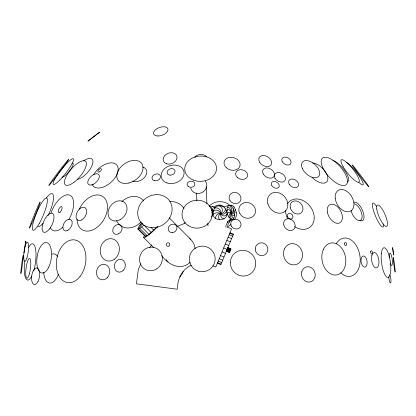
<?xml version="1.0" encoding="UTF-8"?>
<svg xmlns="http://www.w3.org/2000/svg" width="416" height="416" viewBox="0 0 416 416"><rect width="100%" height="100%" fill="white"/><g stroke="black" fill="none" stroke-linecap="round" stroke-linejoin="round"><path stroke-width="0.62" d="M157.212 226.777L148.944 234.317L147.098 235.633L145.122 236.319L137.831 229.024L138.518 227.053L141.69 222.94M224.276 207.428A7.316 7.004 58.4 0 0 214.37 208.224C206.367 224.754 235.877 222.399 224.292 207.428M232.17 219.508C227.479 218.265 226.361 211.817 227.23 207.641A7.316 3.624 76.8 0 1 232.357 207.23C234.51 210.584 235.997 215.894 233.059 219.19L229.533 220.126L230.396 219.814L228.686 220.813L227.266 222.29L227.656 221.738L226.07 225.482M225.878 227.261L225.914 226.054M211.588 217.012C213.486 214.162 213.444 210.064 211.25 207.376A7.316 5.85 -82 0 0 209.108 205.878M227.666 225.914L228.285 223.616L229.403 221.598L229.013 222.149L230.433 220.672L232.149 219.674M140.722 263.791L138.304 269.625L136.432 283.842L177.341 289.229C177.362 279.547 181.964 269.22 191.277 265.283M230.963 248.888L229.481 252.47L226.184 251.103M149.448 247.853L151.757 244.842M234.811 219.05C237.749 215.753 236.252 210.454 234.114 207.09A7.316 3.624 76.8 0 0 230.251 205.54M137.831 229.024L139.802 228.337L143.915 225.165L151.211 232.461M190.18 262.304C180.539 271.222 168.428 264.815 161.751 255.694M195.057 156.79C198.203 153.66 203.627 153.66 206.773 156.79M194.901 157.477L195.312 157.3M177.502 226.325L184.506 223.423M224.281 206.674L229.393 205.364A4.597 2.278 76.8 0 1 231.561 208.998A4.597 2.278 76.8 0 1 231.348 213.304A3.692 1.83 76.8 0 0 230.537 215.961A3.692 1.83 76.8 0 0 231.702 219.43M233.917 219.367L234.338 219.216M212.056 206.648L213.938 206.887M226.975 227.001L231.582 228.909L215.79 267.03L212.852 265.814M229.996 232.736L233.454 234.172L220.839 264.638L217.376 263.203M229.778 233.262L233.241 234.692M229.148 234.785L232.606 236.22M228.145 237.214L231.603 238.644M226.834 240.365L230.298 241.8M225.316 244.036L228.774 245.471M227.666 247.52L230.937 248.96M227.557 247.796L230.854 249.158M227.427 248.097L230.724 249.465M227.276 248.472L230.568 249.839M227.105 248.888L230.402 250.25M223.688 247.972L230.225 250.676M226.751 249.74L230.048 251.108M226.58 250.151L229.876 251.519M226.424 250.526L229.72 251.893M226.299 250.832L229.596 252.195M226.216 251.035L229.512 252.398M222.056 251.904L225.519 253.339M220.537 255.575L223.995 257.01M219.227 258.731L222.69 260.161M218.223 261.154L221.686 262.59M217.594 262.683L221.052 264.113M211.583 206.144L214.583 207.709M189.706 238.55C192.764 241.041 194.813 244.889 195.114 248.83M169.099 217.724L190.658 239.278M151.008 227.448L153.743 230.183M141.653 227.022L148.944 234.317M139.802 228.337L147.098 235.633M145.792 236.314L138.502 229.018A8.71 1.139 -45 0 1 142.828 223.548M143.749 237.692L153.624 247.567M166.176 259.568L167.996 261.94M205.348 181.038C211.874 190.684 194.844 199.576 190.705 188.131M206.123 186.68L206.929 203.627M207.865 223.366L207.99 225.956M196.498 192.993L196.877 201.006M226.47 210.47A4.04 3.869 58.4 0 1 220.771 213.704A4.711 4.514 58.4 0 0 215.53 218.286M225.571 208.811A5.73 5.486 58.4 0 1 220.771 213.704A3.692 3.536 58.4 0 0 219.856 219.929M212.924 211.562A4.701 4.503 58.4 0 1 220.771 213.704A3.437 3.292 58.4 0 0 226.892 214.152M213.117 214.318A6.952 6.656 58.4 0 1 220.771 213.704A3.702 3.546 58.4 0 0 224.125 218.738M214.37 208.224A4.659 4.462 58.4 0 1 220.771 213.704A4.597 4.404 58.4 0 0 219.092 205.738M214.318 207.022A7.316 7.004 58.4 0 1 223.818 206.679M235.243 209.706A4.701 2.33 76.8 0 1 235.68 210.184M235.908 212.566A6.952 3.448 76.8 0 1 236.278 212.909M233.646 206.908A4.659 2.309 76.8 0 1 234.114 207.09M230.844 205.624A4.597 2.278 76.8 0 1 231.145 205.223M233.927 210.324A4.04 2.002 76.8 0 1 231.348 213.304A4.711 2.335 76.8 0 0 229.195 217.641M233.23 208.645A5.73 2.839 76.8 0 1 231.348 213.304A3.702 1.836 76.8 0 0 233.797 218.41M226.912 210.886A4.701 2.33 76.8 0 1 229.096 209.758A4.701 2.33 76.8 0 1 231.348 213.304A3.437 1.706 76.8 0 0 233.236 215.67A3.437 1.706 76.8 0 0 234.645 213.985M227.386 213.626A6.952 3.448 76.8 0 1 231.348 213.304A4.659 2.309 76.8 0 0 229.887 208.536A4.659 2.309 76.8 0 0 227.23 207.641M212.779 210.475A4.04 3.234 -82 0 1 211.796 212.914M212.186 208.79A5.73 4.586 -82 0 1 211.619 210.61M212.789 214.193A3.437 2.751 -82 0 1 212.061 215.218M144.534 235.44A15.772 2.059 -45 0 0 146 236.907L150.686 233.298A16.141 2.106 -45 0 0 157.804 226.554M139.833 225.202A9.032 1.18 -45 0 1 141.596 223.46M383.464 223.959A13.036 2.657 67.2 0 1 379.142 223.262A13.036 2.657 67.2 0 1 372.476 206.289A13.036 2.657 67.2 0 1 376.678 206.69M353.954 202.29A10.145 4.368 65.1 0 1 363.152 212.098A10.145 4.368 65.1 0 1 359.939 220.376M324.542 170.555A12.73 6.874 44 0 1 325.749 182.614A12.73 6.874 44 0 1 312.005 177.206M312.593 162.942A12.73 6.874 44 0 1 324.204 170.134M346.263 162.417A14.149 2.48 52 0 1 360.433 177.965A14.149 2.48 52 0 1 358.66 182.192M332.805 160.482A13.806 5.112 49.3 0 1 345.228 171.304A13.806 5.112 49.3 0 1 347.256 182.042M354.422 203.804A9.157 4.524 64.1 0 1 361.764 213.684A9.157 4.524 64.1 0 1 358.41 220.454A9.157 4.524 64.1 0 1 351.073 210.579M389.288 257.696A6.235 1.362 82.4 0 1 390.681 253.661A6.235 1.362 82.4 0 1 392.397 262.808A6.235 1.362 82.4 0 1 390.406 263.666M389.626 274.789A4.207 0.92 82.4 0 1 390.972 280.155A4.207 0.92 82.4 0 1 390.047 282.672A4.207 0.92 82.4 0 1 388.861 276.869M336.242 243.766A19.391 13.047 79.9 0 1 354.281 242.83A19.391 13.047 79.9 0 1 358.358 269.24A19.391 13.047 79.9 0 1 340.725 272.808M287.513 203.7A16.463 12.875 52.4 0 1 306.441 202.618A16.463 12.875 52.4 0 1 312.957 223.501A16.463 12.875 52.4 0 1 294.684 226.663M287.513 218.504A16.463 12.875 52.4 0 1 285.594 210.626M24.43 249.803A7.077 0.276 -82.6 0 1 25.75 241.233A7.077 0.276 -82.6 0 1 25.438 246.236M24.092 252.954A7.077 0.276 -82.6 0 1 24.362 250.385M72.426 163.072A8.897 2.101 -51.5 0 1 69.852 170.524A8.897 2.101 -51.5 0 1 61.953 177.091M46.322 198.037A17.753 4.878 -66.7 0 1 53.518 196.342A17.753 4.878 -66.7 0 1 47.908 215.779M43.082 223.345A17.753 4.878 -66.7 0 1 38.028 226.216M28.491 247.749A18.314 5.392 -82.2 0 1 35.381 248.134A18.314 5.392 -82.2 0 1 33.712 270.967M31.756 276.094A18.314 5.392 -82.2 0 1 25.646 278.112A18.314 5.392 -82.2 0 1 24.799 261.108M83.658 160.909A13.317 5.658 -48 0 1 92.456 164.393A13.317 5.658 -48 0 1 77.698 179.384M50.934 213.184A19.536 9.646 -64.1 0 1 69.503 195.073A19.536 9.646 -64.1 0 1 68.884 219.471M62.837 227.204A19.536 9.646 -64.1 0 1 50.357 227.666M52.01 254.077A14.732 7.8 -81.2 0 1 57.611 256.532M58.401 274.102A14.732 7.8 -81.2 0 1 49.613 283.052A14.732 7.8 -81.2 0 1 43.748 272.21M142.537 167.029A9.277 6.536 -31.5 0 1 145.288 176.446A9.277 6.536 -31.5 0 1 132.688 181.074M93.621 174.762A15.813 9.246 -41.7 0 1 110.193 162.906A15.813 9.246 -41.7 0 1 117.749 172.292M117.588 172.822A15.813 9.246 -41.7 0 1 104.64 186.524A15.813 9.246 -41.7 0 1 92.035 184.241M79.342 209.16A19.562 13.291 -58.8 0 1 104.094 197.595A19.562 13.291 -58.8 0 1 97.526 227.006A19.562 13.291 -58.8 0 1 77.069 219.315M121.857 201.583A17.061 13.972 -48.6 0 1 143.51 200.658M141.05 221.92A17.061 13.972 -48.6 0 1 116.6 220.568M185.136 222.3A17.519 15.808 -28.2 0 1 184.621 223.449M169.806 201.5A17.519 15.808 -28.2 0 1 184.023 208.416M183.212 271.445A15.839 15.319 -59.4 0 1 179.754 276.91M230.984 224.276A14.565 13.463 5.5 0 1 227.557 226.829M209.316 205.977A14.565 13.463 5.5 0 1 230.339 205.644M392.642 247.733L393.598 254.982L392.642 247.733M88.228 140.878L87.948 141.154L99.616 132.163L88.228 140.878M327.366 211.988A10.369 6.505 60.8 0 0 339.877 222.81A10.369 6.505 60.8 0 0 337.204 206.487A10.369 6.505 60.8 0 0 327.366 211.988M355.737 170.232A13.733 0.432 52.7 0 0 368.768 186.774A13.733 0.432 52.7 0 0 356.902 170.524A13.733 0.432 52.7 0 0 355.737 170.232M376.75 209.05A11.606 3.188 66.7 0 0 385.736 226.32A11.606 3.188 66.7 0 0 383.708 211.723A11.606 3.188 66.7 0 0 376.75 209.05M343.034 166.494A14.149 3.344 51.5 0 0 358.738 182.125A14.149 3.344 51.5 0 0 348.592 164.206A14.149 3.344 51.5 0 0 343.034 166.494M322.878 167.955A17.789 7.561 48 0 0 345.675 185.032A17.789 7.561 48 0 0 334.396 161.252A17.789 7.561 48 0 0 322.878 167.955M302.338 168.532A10.821 6.328 41.7 0 0 318.053 176.935A10.821 6.328 41.7 0 0 311.402 162.058A10.821 6.328 41.7 0 0 302.338 168.532M335.234 198.307A12.069 8.2 58.8 0 0 350.236 211.281A12.069 8.2 58.8 0 0 348.197 192.374A12.069 8.2 58.8 0 0 335.234 198.307M259.631 162.235A6.958 4.904 31.5 0 0 270.826 165.142A6.958 4.904 31.5 0 0 265.231 155.771A6.958 4.904 31.5 0 0 259.631 162.235M282.381 161.907A5.023 3.541 31.5 0 0 290.467 164.008A5.023 3.541 31.5 0 0 286.421 157.238A5.023 3.541 31.5 0 0 282.381 161.907M275.075 178.344A6.032 4.248 31.5 0 0 284.783 180.866A6.032 4.248 31.5 0 0 279.926 172.739A6.032 4.248 31.5 0 0 275.075 178.344M263.297 174.091A6.474 4.56 31.5 0 0 273.712 176.878A6.474 4.56 31.5 0 0 268.59 168.147A6.474 4.56 31.5 0 0 263.297 174.091M271.83 185.588A4.306 3.032 31.5 0 0 278.756 187.387A4.306 3.032 31.5 0 0 275.293 181.589A4.306 3.032 31.5 0 0 271.83 185.588M289.24 184.267A5.413 3.812 31.5 0 0 297.95 186.529A5.413 3.812 31.5 0 0 293.597 179.239A5.413 3.812 31.5 0 0 289.24 184.267M226.366 167.742A8.195 6.36 16.2 0 0 239.86 166.322A8.195 6.36 16.2 0 0 229.98 157.326A8.195 6.36 16.2 0 0 226.366 167.742M237.349 177.502A6.146 4.774 16.2 0 0 247.473 176.436A6.146 4.774 16.2 0 0 240.063 169.692A6.146 4.774 16.2 0 0 237.349 177.502M287.456 216.367A3.099 2.538 48.6 0 0 292.141 218.566A3.099 2.538 48.6 0 0 290.888 213.611A3.099 2.538 48.6 0 0 287.456 216.367M290.326 207.912A7.14 5.845 48.6 0 0 301.106 212.976A7.14 5.845 48.6 0 0 298.22 201.562A7.14 5.845 48.6 0 0 290.326 207.912M267.79 203.466A11.3 9.251 48.6 0 0 284.856 211.484A11.3 9.251 48.6 0 0 280.28 193.419A11.3 9.251 48.6 0 0 267.79 203.466M283.79 225.056A6.443 5.278 48.6 0 0 293.524 229.627A6.443 5.278 48.6 0 0 290.919 219.326A6.443 5.278 48.6 0 0 283.79 225.056M284.461 248.94A10.728 9.417 74.3 0 0 293.654 264.904A10.728 9.417 74.3 0 0 300.908 248.94A10.728 9.417 74.3 0 0 284.461 248.94M301.709 271.934A7.753 6.807 74.3 0 0 310.138 281.97A7.753 6.807 74.3 0 0 313.222 269.37A7.753 6.807 74.3 0 0 301.709 271.934M323.372 249.418A16.229 11.825 79.1 0 0 333.902 274.96A16.229 11.825 79.1 0 0 344.167 252.517A16.229 11.825 79.1 0 0 323.372 249.418M361.088 259.038A5.668 3 81.2 0 0 364.874 267.166A5.668 3 81.2 0 0 366.257 258.456A5.668 3 81.2 0 0 361.088 259.038M344.62 243.168A1.539 1.118 79.1 0 0 345.602 245.596A1.539 1.118 79.1 0 0 346.59 243.48A1.539 1.118 79.1 0 0 344.62 243.168M370.698 251.664A1.612 0.853 81.2 0 0 371.774 253.978A1.612 0.853 81.2 0 0 372.169 251.498A1.612 0.853 81.2 0 0 370.698 251.664M381.342 253.526A14.981 4.41 82.2 0 0 387.239 277.326A14.981 4.41 82.2 0 0 389.407 256.953A14.981 4.41 82.2 0 0 381.342 253.526M393.385 260.348A7.493 0.296 82.6 0 0 395.127 272.111A7.493 0.296 82.6 0 0 394.072 261.716A7.493 0.296 82.6 0 0 393.385 260.348M371.935 255.195A7.753 3.578 81.6 0 0 375.414 267.795A7.753 3.578 81.6 0 0 378.368 257.764A7.753 3.578 81.6 0 0 371.935 255.195M239.923 213.72A8.554 7.722 28.2 0 0 254.436 214.895A8.554 7.722 28.2 0 0 247.182 202.478A8.554 7.722 28.2 0 0 239.923 213.72M229.866 200.408A6.11 5.512 28.2 0 0 240.23 201.245A6.11 5.512 28.2 0 0 235.045 192.379A6.11 5.512 28.2 0 0 229.866 200.408M231.4 226.226A5.299 4.779 28.2 0 0 240.38 226.949A5.299 4.779 28.2 0 0 235.888 219.263A5.299 4.779 28.2 0 0 231.4 226.226M188.115 225.498A15.111 13.967 -5.5 0 0 212.134 215.571A15.111 13.967 -5.5 0 0 191.152 201.412A15.111 13.967 -5.5 0 0 188.115 225.498M230.35 262.803A12.995 12.568 59.4 0 0 249.376 274.524A12.995 12.568 59.4 0 0 249.376 252.21A12.995 12.568 59.4 0 0 230.35 262.803M255.237 249.033A6.5 6.287 59.4 0 0 264.748 254.894A6.5 6.287 59.4 0 0 264.748 243.74A6.5 6.287 59.4 0 0 255.237 249.033M198.401 271.159A12.901 12.782 -16.9 0 0 214.828 256.069A12.901 12.782 -16.9 0 0 193.518 249.558A12.901 12.782 -16.9 0 0 198.401 271.159M156.655 268.928A11.934 11.3 -66.3 0 0 156.655 248.451A11.934 11.3 -66.3 0 0 139.547 259.402A11.934 11.3 -66.3 0 0 156.655 268.928M169.042 245.996A1.815 1.716 -66.3 0 0 168.771 242.908A1.815 1.716 -66.3 0 0 166.317 244.8A1.815 1.716 -66.3 0 0 169.042 245.996M151.596 227.682A17.898 15.808 -35.9 0 0 171.184 204.012A17.898 15.808 -35.9 0 0 141.939 201.833A17.898 15.808 -35.9 0 0 151.596 227.682M172.286 232.601A4.576 4.046 -35.9 0 0 176.535 226.075A4.576 4.046 -35.9 0 0 168.927 226.439A4.576 4.046 -35.9 0 0 172.286 232.601M120.089 219.736A10.936 8.554 -52.4 0 0 124.218 202.218A10.936 8.554 -52.4 0 0 108.347 210.704A10.936 8.554 -52.4 0 0 120.089 219.736M118.669 233.766A5.382 4.212 -52.4 0 0 120.702 225.144A5.382 4.212 -52.4 0 0 112.887 229.32A5.382 4.212 -52.4 0 0 118.669 233.766M114.405 259.22A11.305 9.48 -76.3 0 0 114.769 239.834A11.305 9.48 -76.3 0 0 100.204 250.531A11.305 9.48 -76.3 0 0 114.405 259.22M107.411 277.555A7.842 6.573 -76.3 0 0 105.347 264.55A7.842 6.573 -76.3 0 0 96.564 274.071A7.842 6.573 -76.3 0 0 107.411 277.555M123.651 270.015A6.521 5.465 -76.3 0 0 121.373 259.392A6.521 5.465 -76.3 0 0 114.457 267.764A6.521 5.465 -76.3 0 0 123.651 270.015M170.04 175.146A4.118 3.13 -21.3 0 0 174.938 170.451A4.118 3.13 -21.3 0 0 168.236 170.03A4.118 3.13 -21.3 0 0 170.04 175.146M166.759 163.842A7.176 5.455 -21.3 0 0 177.055 157.201A7.176 5.455 -21.3 0 0 166.442 154.17A7.176 5.455 -21.3 0 0 166.759 163.842M154.398 180.721A4.368 3.318 -21.3 0 0 160.467 176.462A4.368 3.318 -21.3 0 0 153.842 174.907A4.368 3.318 -21.3 0 0 154.398 180.721M193.253 180.034A15.896 12.641 -3 0 0 216.497 167.861A15.896 12.641 -3 0 0 192.114 158.168A15.896 12.641 -3 0 0 193.253 180.034M188.37 186.55A3.858 3.068 -3 0 0 194.75 184.839A3.858 3.068 -3 0 0 189.831 181.329A3.858 3.068 -3 0 0 188.37 186.55M128.835 182.998A14.503 9.76 -35.1 0 0 141.783 163.587A14.503 9.76 -35.1 0 0 119.127 169.161A14.503 9.76 -35.1 0 0 128.835 182.998M99.564 171.865A2.137 1.154 -44 0 0 101.213 168.917A2.137 1.154 -44 0 0 98.212 170.388A2.137 1.154 -44 0 0 99.564 171.865M93.22 184.345A7.171 3.874 -44 0 0 98.743 174.46A7.171 3.874 -44 0 0 88.681 179.405A7.171 3.874 -44 0 0 93.22 184.345M81.661 219.97A7.254 4.555 -60.8 0 0 85.8 208.385A7.254 4.555 -60.8 0 0 76.596 213.418A7.254 4.555 -60.8 0 0 81.661 219.97M67.813 230.391A6.38 4.004 -60.8 0 0 71.458 220.194A6.38 4.004 -60.8 0 0 63.362 224.624A6.38 4.004 -60.8 0 0 67.813 230.391M80.049 276.432A21.642 14.56 -79.9 0 0 76.908 240.531A21.642 14.56 -79.9 0 0 56.399 266.812A21.642 14.56 -79.9 0 0 80.049 276.432M60.18 212.155A3.344 1.44 -65.1 0 0 61.844 206.82A3.344 1.44 -65.1 0 0 58.521 209.96A3.344 1.44 -65.1 0 0 60.18 212.155M49.379 229.096A10.384 4.467 -65.1 0 0 52.421 213.34A10.384 4.467 -65.1 0 0 42.354 225.836A10.384 4.467 -65.1 0 0 49.379 229.096M74.131 182.166A15.506 5.741 -49.3 0 0 85.524 161.283A15.506 5.741 -49.3 0 0 66.591 175.682A15.506 5.741 -49.3 0 0 74.131 182.166M48.308 267.956A15.397 7.103 -81.6 0 0 47.362 242.814A15.397 7.103 -81.6 0 0 36.795 262.491A15.397 7.103 -81.6 0 0 48.308 267.956M37.986 281.528A8.419 3.884 -81.6 0 0 37.196 267.966A8.419 3.884 -81.6 0 0 31.574 279.094A8.419 3.884 -81.6 0 0 37.986 281.528M59.816 180.024A16.229 2.844 -52 0 0 73.424 158.917A16.229 2.844 -52 0 0 56.789 175.895A16.229 2.844 -52 0 0 59.816 180.024M39.291 223.486A17.482 3.562 -67.2 0 0 46.696 198.042A17.482 3.562 -67.2 0 0 33.686 220.896A17.482 3.562 -67.2 0 0 39.291 223.486M26.9 258.076A9.573 2.09 -82.4 0 0 27.763 242.434A9.573 2.09 -82.4 0 0 23.764 254.644A9.573 2.09 -82.4 0 0 26.9 258.076M29.349 273.926A9.989 2.184 -82.4 0 0 29.676 258.44A9.989 2.184 -82.4 0 0 25.719 272.579A9.989 2.184 -82.4 0 0 29.349 273.926M31.808 223.449A14.149 0.52 -67.7 0 0 40.149 202.28A14.149 0.52 -67.7 0 0 32.308 219.898A14.149 0.52 -67.7 0 0 31.808 223.449M21.736 269.188A9.157 0.359 -82.6 0 0 23.228 255.424A9.157 0.359 -82.6 0 0 21.148 268.892A9.157 0.359 -82.6 0 0 21.736 269.188M52.931 180.716A16.229 0.51 -52.7 0 0 68.598 159.614A16.229 0.51 -52.7 0 0 54.948 176.613A16.229 0.51 -52.7 0 0 52.931 180.716M157.134 135.97A7.582 4.108 -19.8 0 0 168.033 129.589A7.582 4.108 -19.8 0 0 157.134 128.549A7.582 4.108 -19.8 0 0 157.134 135.97M166.873 182.926A11.664 9.053 -16.2 0 0 184.096 173.072A11.664 9.053 -16.2 0 0 166.873 166.993A11.664 9.053 -16.2 0 0 166.873 182.926"/></g></svg>
